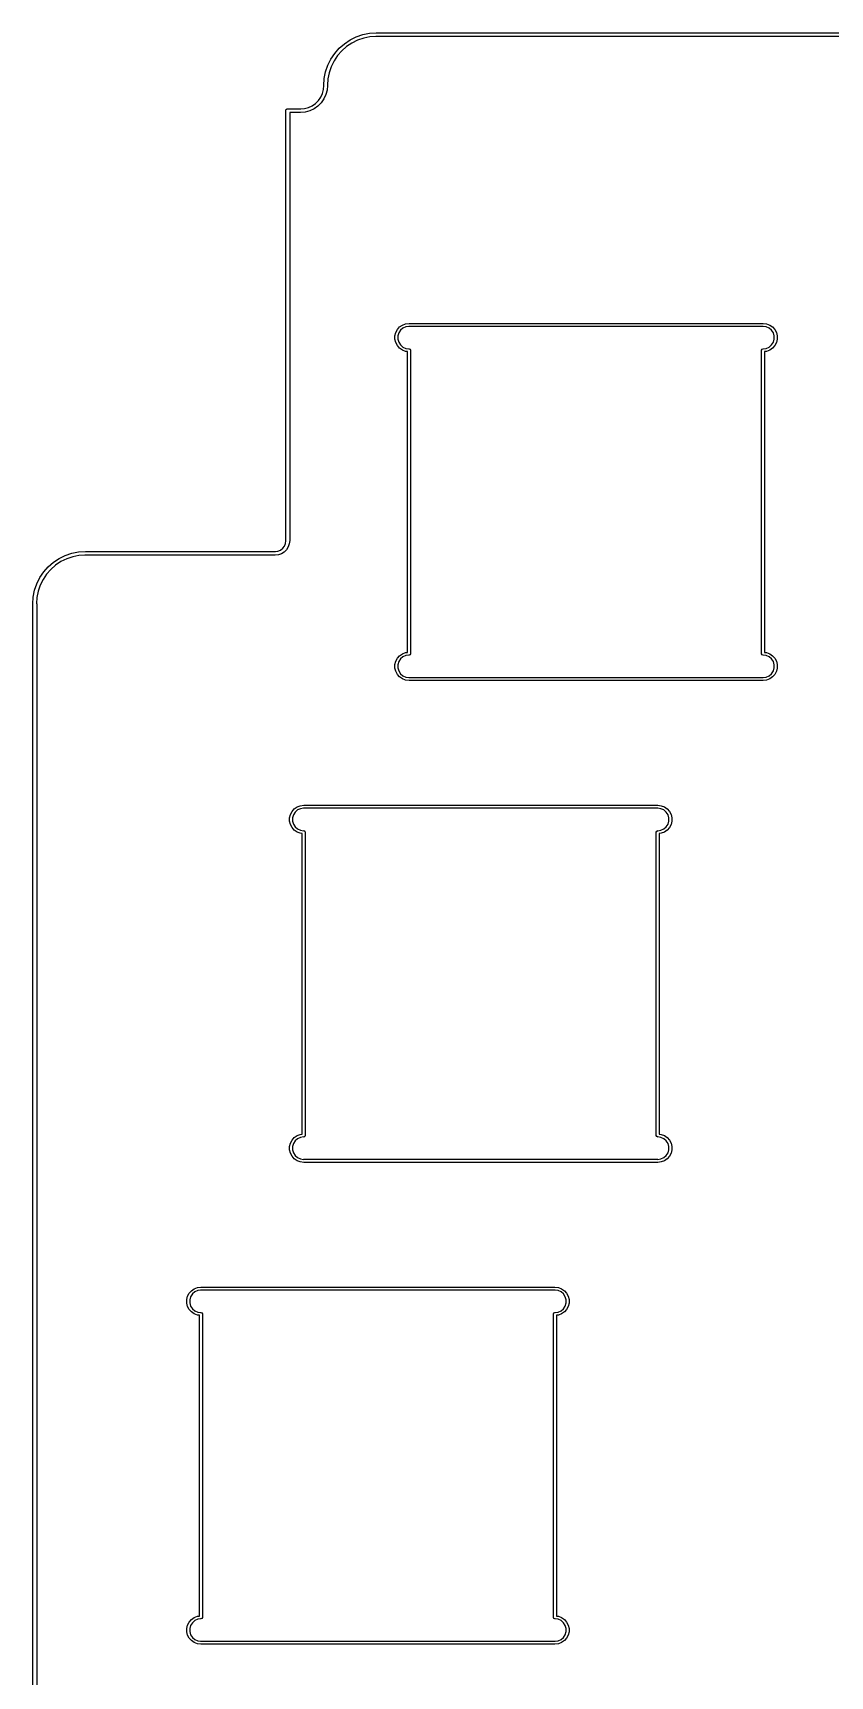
# Model space of a CAD drawing. Extents: x 11 to 430, y -338 to -15.
# Drawn here: x 11.4 to 42.9, y -276.4 to -211.4 of the extents above; entities that cross this region are included whole.
import ezdxf

# ---------------------------------------------------------------- set-up
doc = ezdxf.new("R2010")
doc.units = 0
doc.layers.add('BLACK', color=7, linetype='CONTINUOUS')

msp = doc.modelspace()

# ---------------------------------------------------------------- linework, layer by layer
at = {"layer": 'BLACK', "linetype": 'CONTINUOUS'}
for p, q in [((23.7368, -211.854), (23.9625, -211.703)), ((23.9625, -211.703), (24.2059, -211.583)), ((24.2618, -211.718), (24.0354, -211.829)), ((24.2059, -211.583), (24.4629, -211.496)), ((24.5007, -211.637), (24.2618, -211.718)), ((24.4629, -211.496), (24.7292, -211.443)), ((24.7482, -211.587), (24.5007, -211.637)), ((24.7292, -211.443), (25, -211.425)), ((24.9829, -211.572), (24.7482, -211.587)), ((25, -211.575), (24.9829, -211.572)), ((25, -211.425), (45.5, -211.425)), ((45.5, -211.575), (25, -211.575)), ((23.203, -212.462), (23.3538, -212.237)), ((23.4695, -212.326), (23.3293, -212.535)), ((23.3538, -212.237), (23.5328, -212.033)), ((23.6359, -212.136), (23.4695, -212.326)), ((23.5328, -212.033), (23.7368, -211.854)), ((23.8256, -211.97), (23.6359, -212.136)), ((24.0354, -211.829), (23.8256, -211.97)), ((22.9428, -213.229), (22.9957, -212.963)), ((22.9957, -212.963), (23.083, -212.706)), ((23.083, -212.706), (23.203, -212.462)), ((23.1366, -213.001), (23.0874, -213.248)), ((23.2177, -212.762), (23.1366, -213.001)), ((23.3293, -212.535), (23.2177, -212.762)), ((22.8725, -213.818), (22.9144, -213.661)), ((22.9144, -213.661), (22.9278, -213.509)), ((22.925, -213.5), (22.9428, -213.229)), ((22.9278, -213.509), (22.925, -213.5)), ((23.0587, -213.687), (23.0102, -213.868)), ((23.075, -213.5), (23.0587, -213.687)), ((23.0874, -213.248), (23.0716, -213.489)), ((23.0716, -213.489), (23.075, -213.5)), ((22.1612, -214.414), (22.3176, -214.373)), ((22.3176, -214.373), (22.4643, -214.304)), ((22.4643, -214.304), (22.5968, -214.211)), ((22.691, -214.323), (22.5375, -214.431)), ((22.5968, -214.211), (22.7113, -214.097)), ((22.8235, -214.191), (22.691, -214.323)), ((22.7113, -214.097), (22.8041, -213.964)), ((22.8041, -213.964), (22.8725, -213.818)), ((22.931, -214.037), (22.8235, -214.191)), ((23.0102, -213.868), (22.931, -214.037)), ((21.425, -214.5), (21.4267, -214.49)), ((21.425, -231.5), (21.425, -214.5)), ((21.4261, -214.487), (21.4278, -214.484)), ((21.4267, -214.49), (21.4261, -214.487)), ((21.4278, -214.484), (21.4295, -214.474)), ((21.4295, -214.474), (21.442, -214.459)), ((21.442, -214.459), (21.4518, -214.443)), ((21.4518, -214.443), (21.4581, -214.44)), ((21.4581, -214.44), (21.4625, -214.435)), ((21.4625, -214.435), (21.4817, -214.432)), ((21.4817, -214.432), (21.5, -214.425)), ((21.5, -214.425), (22, -214.425)), ((22, -214.575), (21.575, -214.575)), ((21.575, -214.575), (21.575, -231.5)), ((22, -214.425), (22.0134, -214.427)), ((22.1867, -214.559), (22, -214.575)), ((22.0134, -214.427), (22.1612, -214.414)), ((22.3677, -214.51), (22.1867, -214.559)), ((22.5375, -214.431), (22.3677, -214.51)), ((25.7364, -223.405), (25.7687, -223.274)), ((25.7364, -223.54), (25.7364, -223.405)), ((25.7687, -223.274), (25.8314, -223.154)), ((25.8314, -223.154), (25.9209, -223.053)), ((25.8879, -223.288), (25.8523, -223.409)), ((25.8523, -223.409), (25.8523, -223.536)), ((25.9563, -223.181), (25.8879, -223.288)), ((25.9209, -223.053), (26.0321, -222.976)), ((26.052, -223.098), (25.9563, -223.181)), ((26.0321, -222.976), (26.1583, -222.929)), ((26.1671, -223.046), (26.052, -223.098)), ((26.1583, -222.929), (26.2923, -222.912)), ((26.2842, -223.029), (26.1671, -223.046)), ((26.2923, -223.032), (26.2842, -223.029)), ((26.2923, -222.912), (26.2923, -222.912)), ((26.2923, -222.912), (40.2877, -222.912)), ((40.2877, -223.032), (26.2923, -223.032)), ((40.2877, -222.912), (40.4217, -222.929)), ((40.2958, -223.029), (40.2877, -223.032)), ((40.4129, -223.046), (40.2958, -223.029)), ((40.528, -223.098), (40.4129, -223.046)), ((40.4217, -222.929), (40.5479, -222.976)), ((40.6236, -223.181), (40.528, -223.098)), ((40.5479, -222.976), (40.659, -223.053)), ((40.6921, -223.288), (40.6236, -223.181)), ((40.659, -223.053), (40.7486, -223.154)), ((40.7277, -223.409), (40.6921, -223.288)), ((40.7277, -223.536), (40.7277, -223.409)), ((40.7486, -223.154), (40.8113, -223.274)), ((40.8113, -223.274), (40.8436, -223.405)), ((40.8436, -223.405), (40.8436, -223.54)), ((25.7687, -223.671), (25.7364, -223.54)), ((25.8314, -223.79), (25.7687, -223.671)), ((25.9209, -223.891), (25.8314, -223.79)), ((25.8523, -223.536), (25.8879, -223.657)), ((25.8879, -223.657), (25.9563, -223.763)), ((26.0321, -223.968), (25.9209, -223.891)), ((25.9563, -223.763), (26.052, -223.846)), ((26.1583, -224.016), (26.0321, -223.968)), ((26.052, -223.846), (26.1671, -223.899)), ((26.2323, -224.025), (26.1583, -224.016)), ((26.1671, -223.899), (26.2842, -223.916)), ((26.2323, -235.915), (26.2323, -224.025)), ((26.2842, -223.916), (26.2923, -223.912)), ((26.2923, -223.912), (26.3347, -223.93)), ((26.3347, -223.93), (26.3523, -223.972)), ((26.3523, -223.972), (26.3523, -235.968)), ((40.2277, -223.972), (40.2453, -223.93)), ((40.2277, -235.968), (40.2277, -223.972)), ((40.2453, -223.93), (40.2877, -223.912)), ((40.2877, -223.912), (40.2958, -223.916)), ((40.2958, -223.916), (40.4129, -223.899)), ((40.4217, -224.016), (40.3477, -224.025)), ((40.3477, -224.025), (40.3477, -235.915)), ((40.4129, -223.899), (40.528, -223.846)), ((40.5479, -223.968), (40.4217, -224.016)), ((40.528, -223.846), (40.6236, -223.763)), ((40.659, -223.891), (40.5479, -223.968)), ((40.6236, -223.763), (40.6921, -223.657)), ((40.7486, -223.79), (40.659, -223.891)), ((40.6921, -223.657), (40.7277, -223.536)), ((40.8113, -223.671), (40.7486, -223.79)), ((40.8436, -223.54), (40.8113, -223.671)), ((21.0119, -231.927), (21.1109, -231.914)), ((21.1109, -231.914), (21.2143, -231.871)), ((21.2143, -231.871), (21.3031, -231.803)), ((21.3031, -231.803), (21.3712, -231.714)), ((21.4496, -231.859), (21.3585, -231.95)), ((21.3712, -231.714), (21.4141, -231.611)), ((21.4141, -231.611), (21.4276, -231.508)), ((21.4276, -231.508), (21.425, -231.5)), ((21.425, -231.5), (21.425, -231.5)), ((21.5181, -231.749), (21.4496, -231.859)), ((21.5606, -231.628), (21.5181, -231.749)), ((21.575, -231.5), (21.5606, -231.628)), ((21.575, -231.5), (21.575, -231.5)), ((11.8538, -232.737), (12.0328, -232.533)), ((12.0328, -232.533), (12.2368, -232.354)), ((12.3256, -232.47), (12.1359, -232.636)), ((12.2368, -232.354), (12.4625, -232.203)), ((12.5354, -232.329), (12.3256, -232.47)), ((12.4625, -232.203), (12.7059, -232.083)), ((12.7618, -232.218), (12.5354, -232.329)), ((12.7059, -232.083), (12.9629, -231.996)), ((13.0007, -232.137), (12.7618, -232.218)), ((12.9629, -231.996), (13.2292, -231.943)), ((13.2482, -232.087), (13.0007, -232.137)), ((13.2292, -231.943), (13.5, -231.925)), ((13.4829, -232.072), (13.2482, -232.087)), ((13.5, -232.075), (13.4829, -232.072)), ((13.5, -231.925), (21, -231.925)), ((21, -232.075), (13.5, -232.075)), ((21, -231.925), (21, -231.925)), ((21, -231.925), (21, -231.925)), ((21, -231.925), (21.0119, -231.927)), ((21.1279, -232.061), (21, -232.075)), ((21, -232.075), (21, -232.075)), ((21.2495, -232.018), (21.1279, -232.061)), ((21.3585, -231.95), (21.2495, -232.018)), ((11.4957, -233.463), (11.583, -233.206)), ((11.583, -233.206), (11.703, -232.962)), ((11.703, -232.962), (11.8538, -232.737)), ((11.8293, -233.035), (11.7177, -233.262)), ((11.9695, -232.826), (11.8293, -233.035)), ((12.1359, -232.636), (11.9695, -232.826)), ((11.425, -234), (11.4428, -233.729)), ((11.4428, -233.729), (11.4957, -233.463)), ((11.5874, -233.748), (11.5716, -233.989)), ((11.6366, -233.501), (11.5874, -233.748)), ((11.7177, -233.262), (11.6366, -233.501)), ((11.425, -317.5), (11.425, -234)), ((11.5716, -233.989), (11.575, -234)), ((11.575, -234), (11.575, -317.5)), ((25.7364, -236.4), (25.7687, -236.269)), ((25.7364, -236.535), (25.7364, -236.4)), ((25.7687, -236.269), (25.8314, -236.15)), ((25.8314, -236.15), (25.9209, -236.049)), ((25.8879, -236.283), (25.8523, -236.404)), ((25.8523, -236.404), (25.8523, -236.531)), ((25.9563, -236.177), (25.8879, -236.283)), ((25.9209, -236.049), (26.0321, -235.972)), ((26.052, -236.094), (25.9563, -236.177)), ((26.0321, -235.972), (26.1583, -235.924)), ((26.1671, -236.041), (26.052, -236.094)), ((26.1583, -235.924), (26.2323, -235.915)), ((26.2842, -236.024), (26.1671, -236.041)), ((26.2923, -236.028), (26.2842, -236.024)), ((26.3347, -236.01), (26.2923, -236.028)), ((26.3523, -235.968), (26.3347, -236.01)), ((40.2453, -236.01), (40.2277, -235.968)), ((40.2877, -236.028), (40.2453, -236.01)), ((40.2958, -236.024), (40.2877, -236.028)), ((40.4129, -236.041), (40.2958, -236.024)), ((40.3477, -235.915), (40.4217, -235.924)), ((40.528, -236.094), (40.4129, -236.041)), ((40.4217, -235.924), (40.5479, -235.972)), ((40.6236, -236.177), (40.528, -236.094)), ((40.5479, -235.972), (40.659, -236.049)), ((40.6921, -236.283), (40.6236, -236.177)), ((40.659, -236.049), (40.7486, -236.15)), ((40.7277, -236.404), (40.6921, -236.283)), ((40.7277, -236.531), (40.7277, -236.404)), ((40.7486, -236.15), (40.8113, -236.269)), ((40.8113, -236.269), (40.8436, -236.4)), ((40.8436, -236.4), (40.8436, -236.535)), ((25.7687, -236.666), (25.7364, -236.535)), ((25.8314, -236.786), (25.7687, -236.666)), ((25.9209, -236.887), (25.8314, -236.786)), ((25.8523, -236.531), (25.8879, -236.652)), ((25.8879, -236.652), (25.9563, -236.759)), ((26.0321, -236.964), (25.9209, -236.887)), ((25.9563, -236.759), (26.052, -236.842)), ((26.1583, -237.011), (26.0321, -236.964)), ((26.052, -236.842), (26.1671, -236.894)), ((26.2923, -237.028), (26.1583, -237.011)), ((26.1671, -236.894), (26.2842, -236.911)), ((26.2842, -236.911), (26.2923, -236.908)), ((26.2923, -236.908), (40.2877, -236.908)), ((40.2877, -237.028), (26.2923, -237.028)), ((40.2877, -236.908), (40.2958, -236.911)), ((40.4217, -237.011), (40.2877, -237.028)), ((40.2877, -237.028), (40.2877, -237.028)), ((40.2958, -236.911), (40.4129, -236.894)), ((40.4129, -236.894), (40.528, -236.842)), ((40.5479, -236.964), (40.4217, -237.011)), ((40.528, -236.842), (40.6236, -236.759)), ((40.659, -236.887), (40.5479, -236.964)), ((40.6236, -236.759), (40.6921, -236.652)), ((40.7486, -236.786), (40.659, -236.887)), ((40.6921, -236.652), (40.7277, -236.531)), ((40.8113, -236.666), (40.7486, -236.786)), ((40.8436, -236.535), (40.8113, -236.666)), ((21.6062, -242.324), (21.6689, -242.204)), ((21.6689, -242.204), (21.7584, -242.103)), ((21.7938, -242.231), (21.7254, -242.338)), ((21.7584, -242.103), (21.8696, -242.026)), ((21.8895, -242.148), (21.7938, -242.231)), ((21.8696, -242.026), (21.9958, -241.979)), ((22.0046, -242.096), (21.8895, -242.148)), ((21.9958, -241.979), (22.1298, -241.962)), ((22.1217, -242.079), (22.0046, -242.096)), ((22.1298, -242.082), (22.1217, -242.079)), ((22.1298, -241.962), (22.1298, -241.962)), ((22.1298, -241.962), (36.1252, -241.962)), ((36.1252, -242.082), (22.1298, -242.082)), ((36.1252, -241.962), (36.2592, -241.979)), ((36.1333, -242.079), (36.1252, -242.082)), ((36.2504, -242.096), (36.1333, -242.079)), ((36.3655, -242.148), (36.2504, -242.096)), ((36.2592, -241.979), (36.3854, -242.026)), ((36.4611, -242.231), (36.3655, -242.148)), ((36.3854, -242.026), (36.4965, -242.103)), ((36.5296, -242.338), (36.4611, -242.231)), ((36.4965, -242.103), (36.5861, -242.204)), ((36.5861, -242.204), (36.6488, -242.324)), ((21.5739, -242.455), (21.6062, -242.324)), ((21.5739, -242.59), (21.5739, -242.455)), ((21.6062, -242.721), (21.5739, -242.59)), ((21.6689, -242.84), (21.6062, -242.721)), ((21.7584, -242.941), (21.6689, -242.84)), ((21.7254, -242.338), (21.6898, -242.459)), ((21.6898, -242.459), (21.6898, -242.586)), ((21.6898, -242.586), (21.7254, -242.707)), ((21.7254, -242.707), (21.7938, -242.813)), ((21.8696, -243.018), (21.7584, -242.941)), ((21.7938, -242.813), (21.8895, -242.896)), ((21.8895, -242.896), (22.0046, -242.949)), ((22.0046, -242.949), (22.1217, -242.966)), ((22.1217, -242.966), (22.1298, -242.962)), ((22.1298, -242.962), (22.1722, -242.98)), ((36.0828, -242.98), (36.1252, -242.962)), ((36.1252, -242.962), (36.1333, -242.966)), ((36.1333, -242.966), (36.2504, -242.949)), ((36.2504, -242.949), (36.3655, -242.896)), ((36.3655, -242.896), (36.4611, -242.813)), ((36.4965, -242.941), (36.3854, -243.018)), ((36.4611, -242.813), (36.5296, -242.707)), ((36.5861, -242.84), (36.4965, -242.941)), ((36.5652, -242.459), (36.5296, -242.338)), ((36.5296, -242.707), (36.5652, -242.586)), ((36.5652, -242.586), (36.5652, -242.459)), ((36.6488, -242.721), (36.5861, -242.84)), ((36.6488, -242.324), (36.6811, -242.455)), ((36.6811, -242.59), (36.6488, -242.721)), ((36.6811, -242.455), (36.6811, -242.59)), ((21.9958, -243.066), (21.8696, -243.018)), ((22.0698, -243.075), (21.9958, -243.066)), ((22.0698, -254.965), (22.0698, -243.075)), ((22.1722, -242.98), (22.1898, -243.022)), ((22.1898, -243.022), (22.1898, -255.018)), ((36.0652, -243.022), (36.0828, -242.98)), ((36.0652, -255.018), (36.0652, -243.022)), ((36.2592, -243.066), (36.1852, -243.075)), ((36.1852, -243.075), (36.1852, -254.965)), ((36.3854, -243.018), (36.2592, -243.066)), ((21.6062, -255.319), (21.6689, -255.2)), ((21.6689, -255.2), (21.7584, -255.099)), ((21.7938, -255.227), (21.7254, -255.333)), ((21.7584, -255.099), (21.8696, -255.022)), ((21.8895, -255.144), (21.7938, -255.227)), ((21.8696, -255.022), (21.9958, -254.974)), ((22.0046, -255.091), (21.8895, -255.144)), ((21.9958, -254.974), (22.0698, -254.965)), ((22.1217, -255.074), (22.0046, -255.091)), ((22.1298, -255.078), (22.1217, -255.074)), ((22.1722, -255.06), (22.1298, -255.078)), ((22.1898, -255.018), (22.1722, -255.06)), ((36.0828, -255.06), (36.0652, -255.018)), ((36.1252, -255.078), (36.0828, -255.06)), ((36.1333, -255.074), (36.1252, -255.078)), ((36.2504, -255.091), (36.1333, -255.074)), ((36.1852, -254.965), (36.2592, -254.974)), ((36.3655, -255.144), (36.2504, -255.091)), ((36.2592, -254.974), (36.3854, -255.022)), ((36.4611, -255.227), (36.3655, -255.144)), ((36.3854, -255.022), (36.4965, -255.099)), ((36.5296, -255.333), (36.4611, -255.227)), ((36.4965, -255.099), (36.5861, -255.2)), ((36.5861, -255.2), (36.6488, -255.319)), ((21.5739, -255.45), (21.6062, -255.319)), ((21.5739, -255.585), (21.5739, -255.45)), ((21.6062, -255.716), (21.5739, -255.585)), ((21.6689, -255.836), (21.6062, -255.716)), ((21.7584, -255.937), (21.6689, -255.836)), ((21.7254, -255.333), (21.6898, -255.454)), ((21.6898, -255.454), (21.6898, -255.581)), ((21.6898, -255.581), (21.7254, -255.702)), ((21.7254, -255.702), (21.7938, -255.809)), ((21.8696, -256.014), (21.7584, -255.937)), ((21.7938, -255.809), (21.8895, -255.892)), ((21.8895, -255.892), (22.0046, -255.944)), ((22.0046, -255.944), (22.1217, -255.961)), ((22.1217, -255.961), (22.1298, -255.958)), ((22.1298, -255.958), (36.1252, -255.958)), ((36.1252, -255.958), (36.1333, -255.961)), ((36.1333, -255.961), (36.2504, -255.944)), ((36.2504, -255.944), (36.3655, -255.892)), ((36.3655, -255.892), (36.4611, -255.809)), ((36.4965, -255.937), (36.3854, -256.014)), ((36.4611, -255.809), (36.5296, -255.702)), ((36.5861, -255.836), (36.4965, -255.937)), ((36.5652, -255.454), (36.5296, -255.333)), ((36.5296, -255.702), (36.5652, -255.581)), ((36.5652, -255.581), (36.5652, -255.454)), ((36.6488, -255.716), (36.5861, -255.836)), ((36.6488, -255.319), (36.6811, -255.45)), ((36.6811, -255.585), (36.6488, -255.716)), ((36.6811, -255.45), (36.6811, -255.585)), ((21.9958, -256.061), (21.8696, -256.014)), ((22.1298, -256.078), (21.9958, -256.061)), ((36.1252, -256.078), (22.1298, -256.078)), ((36.2592, -256.061), (36.1252, -256.078)), ((36.1252, -256.078), (36.1252, -256.078)), ((36.3854, -256.014), (36.2592, -256.061)), ((17.6039, -261.254), (17.6935, -261.153)), ((17.6935, -261.153), (17.8046, -261.076)), ((17.8046, -261.076), (17.9308, -261.029)), ((17.9396, -261.146), (17.8245, -261.198)), ((17.9308, -261.029), (18.0648, -261.012)), ((18.0567, -261.129), (17.9396, -261.146)), ((18.0648, -261.132), (18.0567, -261.129)), ((18.0648, -261.012), (32.0602, -261.012)), ((32.0602, -261.132), (18.0648, -261.132)), ((32.0602, -261.012), (32.1942, -261.029)), ((32.0683, -261.129), (32.0602, -261.132)), ((32.1854, -261.146), (32.0683, -261.129)), ((32.3005, -261.198), (32.1854, -261.146)), ((32.1942, -261.029), (32.3204, -261.076)), ((32.3204, -261.076), (32.4315, -261.153)), ((32.4315, -261.153), (32.5211, -261.254)), ((17.5089, -261.505), (17.5412, -261.374)), ((17.5089, -261.64), (17.5089, -261.505)), ((17.5412, -261.771), (17.5089, -261.64)), ((17.5412, -261.374), (17.6039, -261.254)), ((17.6039, -261.89), (17.5412, -261.771)), ((17.6604, -261.388), (17.6248, -261.509)), ((17.6248, -261.509), (17.6248, -261.636)), ((17.6248, -261.636), (17.6604, -261.757)), ((17.7288, -261.281), (17.6604, -261.388)), ((17.6604, -261.757), (17.7288, -261.863)), ((17.8245, -261.198), (17.7288, -261.281)), ((32.3961, -261.281), (32.3005, -261.198)), ((32.4646, -261.388), (32.3961, -261.281)), ((32.3961, -261.863), (32.4646, -261.757)), ((32.5002, -261.509), (32.4646, -261.388)), ((32.4646, -261.757), (32.5002, -261.636)), ((32.5002, -261.636), (32.5002, -261.509)), ((32.5211, -261.254), (32.5838, -261.374)), ((32.5838, -261.771), (32.5211, -261.89)), ((32.5838, -261.374), (32.6161, -261.505)), ((32.6161, -261.64), (32.5838, -261.771)), ((32.6161, -261.505), (32.6161, -261.64)), ((17.6935, -261.991), (17.6039, -261.89)), ((17.8046, -262.068), (17.6935, -261.991)), ((17.7288, -261.863), (17.8245, -261.946)), ((17.9308, -262.116), (17.8046, -262.068)), ((17.8245, -261.946), (17.9396, -261.999)), ((18.0048, -262.125), (17.9308, -262.116)), ((17.9396, -261.999), (18.0567, -262.016)), ((18.0048, -274.015), (18.0048, -262.125)), ((18.0567, -262.016), (18.0648, -262.012)), ((18.0648, -262.012), (18.1072, -262.03)), ((18.1072, -262.03), (18.1248, -262.072)), ((18.1248, -262.072), (18.1248, -274.068)), ((32.0002, -262.072), (32.0178, -262.03)), ((32.0002, -274.068), (32.0002, -262.072)), ((32.0178, -262.03), (32.0602, -262.012)), ((32.0602, -262.012), (32.0683, -262.016)), ((32.0683, -262.016), (32.1854, -261.999)), ((32.1942, -262.116), (32.1202, -262.125)), ((32.1202, -262.125), (32.1202, -274.015)), ((32.1854, -261.999), (32.3005, -261.946)), ((32.3204, -262.068), (32.1942, -262.116)), ((32.3005, -261.946), (32.3961, -261.863)), ((32.4315, -261.991), (32.3204, -262.068)), ((32.5211, -261.89), (32.4315, -261.991)), ((17.6039, -274.25), (17.6935, -274.149)), ((17.6935, -274.149), (17.8046, -274.072)), ((17.8046, -274.072), (17.9308, -274.024)), ((17.9396, -274.141), (17.8245, -274.194)), ((17.9308, -274.024), (18.0048, -274.015)), ((18.0567, -274.124), (17.9396, -274.141)), ((18.0648, -274.128), (18.0567, -274.124)), ((18.1072, -274.11), (18.0648, -274.128)), ((18.1248, -274.068), (18.1072, -274.11)), ((32.0178, -274.11), (32.0002, -274.068)), ((32.0602, -274.128), (32.0178, -274.11)), ((32.0683, -274.124), (32.0602, -274.128)), ((32.1854, -274.141), (32.0683, -274.124)), ((32.1202, -274.015), (32.1942, -274.024)), ((32.3005, -274.194), (32.1854, -274.141)), ((32.1942, -274.024), (32.3204, -274.072)), ((32.3204, -274.072), (32.4315, -274.149)), ((32.4315, -274.149), (32.5211, -274.25)), ((17.5089, -274.5), (17.5412, -274.369)), ((17.5089, -274.635), (17.5089, -274.5)), ((17.5412, -274.766), (17.5089, -274.635)), ((17.5412, -274.369), (17.6039, -274.25)), ((17.6039, -274.886), (17.5412, -274.766)), ((17.6604, -274.383), (17.6248, -274.504)), ((17.6248, -274.504), (17.6248, -274.631)), ((17.6248, -274.631), (17.6604, -274.752)), ((17.7288, -274.277), (17.6604, -274.383)), ((17.6604, -274.752), (17.7288, -274.859)), ((17.8245, -274.194), (17.7288, -274.277)), ((32.3961, -274.277), (32.3005, -274.194)), ((32.4646, -274.383), (32.3961, -274.277)), ((32.3961, -274.859), (32.4646, -274.752)), ((32.5002, -274.504), (32.4646, -274.383)), ((32.4646, -274.752), (32.5002, -274.631)), ((32.5002, -274.631), (32.5002, -274.504)), ((32.5211, -274.25), (32.5838, -274.369)), ((32.5838, -274.766), (32.5211, -274.886)), ((32.5838, -274.369), (32.6161, -274.5)), ((32.6161, -274.635), (32.5838, -274.766)), ((32.6161, -274.5), (32.6161, -274.635)), ((17.6935, -274.987), (17.6039, -274.886)), ((17.8046, -275.064), (17.6935, -274.987)), ((17.7288, -274.859), (17.8245, -274.942)), ((17.9308, -275.111), (17.8046, -275.064)), ((17.8245, -274.942), (17.9396, -274.994)), ((18.0648, -275.128), (17.9308, -275.111)), ((17.9396, -274.994), (18.0567, -275.011)), ((18.0567, -275.011), (18.0648, -275.008)), ((18.0648, -275.008), (32.0602, -275.008)), ((32.0602, -275.128), (18.0648, -275.128)), ((32.0602, -275.008), (32.0683, -275.011)), ((32.1942, -275.111), (32.0602, -275.128)), ((32.0683, -275.011), (32.1854, -274.994)), ((32.1854, -274.994), (32.3005, -274.942)), ((32.3204, -275.064), (32.1942, -275.111)), ((32.3005, -274.942), (32.3961, -274.859)), ((32.4315, -274.987), (32.3204, -275.064)), ((32.5211, -274.886), (32.4315, -274.987))]:
    msp.add_line(p, q, dxfattribs=at)

doc.saveas('drawing.dxf')
